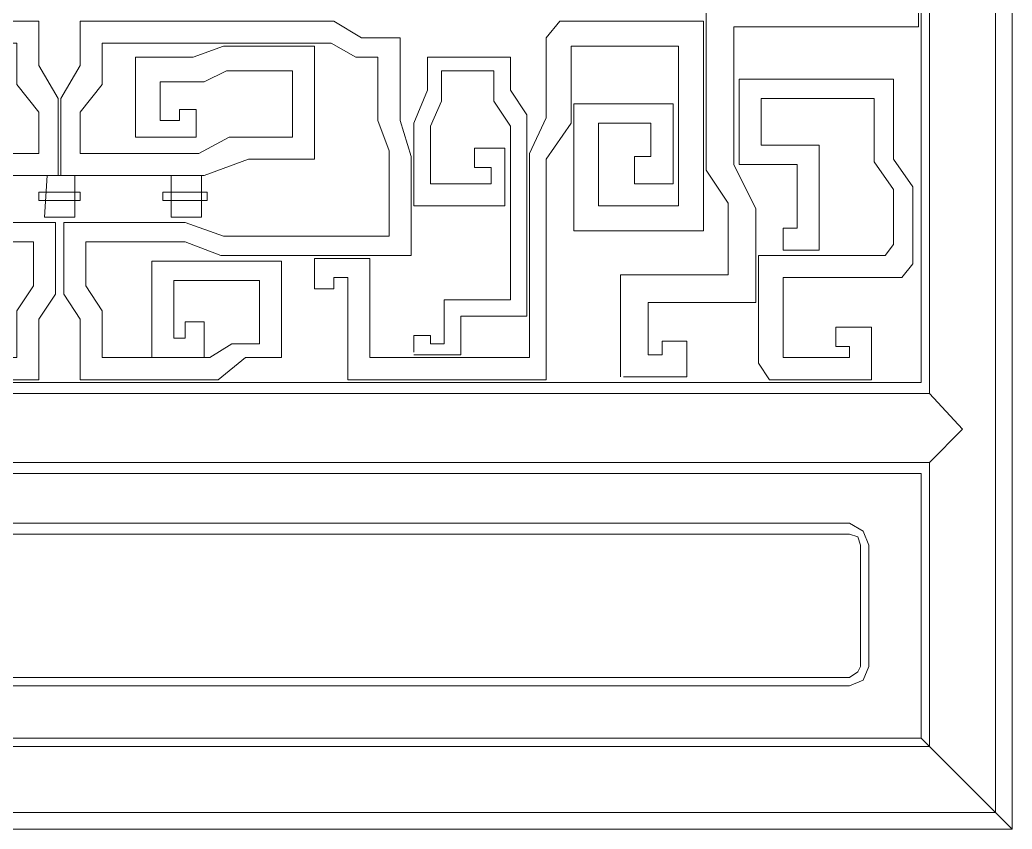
# Model space of a CAD drawing. Header units: centimetres. Extents: x -8.4 to 6.8, y -15.8 to 12.8.
# Drawn here: x -1.11 to 6.81, y -15.84 to -9.38 of the extents above; entities that cross this region are included whole.
import ezdxf

# ---------------------------------------------------------------- set-up
doc = ezdxf.new("R2010")
doc.units = ezdxf.units.CM
doc.header["$MEASUREMENT"] = 0
doc.layers.add('layer 1', color=7, linetype='Continuous')

msp = doc.modelspace()

# ---------------------------------------------------------------- linework, layer by layer
at = {"layer": 'layer 1', "color": 250, "lineweight": 0}
for points in [[(6.80927, -15.83616), (6.80927, -15.83616), (6.80927, 12.7765), (6.80927, 12.7765)], [(6.67729, -15.70418), (6.67729, -15.70418), (6.67729, 12.66656), (6.67729, 12.66656)], [(6.14936, -12.36111), (6.14936, -12.36111), (6.14936, 9.30173), (6.14936, 9.30173)], [(6.08351, -12.27321), (6.08351, -12.27321), (6.08351, 9.2356), (6.08351, 9.2356)], [(-0.88835, -10.62386), (-0.88835, -10.62386), (-0.9104, -10.95368), (-0.9104, -10.95368)], [(-0.66848, -10.62386), (-0.66848, -10.62386), (-0.88835, -10.62386), (-0.88835, -10.62386)], [(-0.66848, -10.95368), (-0.66848, -10.95368), (-0.66848, -10.62386), (-0.66848, -10.62386)], [(0.10137, -10.62386), (0.10137, -10.62386), (0.10137, -10.95368), (0.10137, -10.95368)], [(0.34329, -10.62386), (0.34329, -10.62386), (0.10137, -10.62386), (0.10137, -10.62386)], [(0.34329, -10.95368), (0.34329, -10.95368), (0.34329, -10.62386), (0.34329, -10.62386)], [(-0.9104, -10.95368), (-0.9104, -10.95368), (-0.66848, -10.95368), (-0.66848, -10.95368)], [(0.10137, -10.95368), (0.10137, -10.95368), (0.34329, -10.95368), (0.34329, -10.95368)], [(-7.6621, -12.27321), (-7.6621, -12.27321), (6.08351, -12.27321), (6.08351, -12.27321)], [(-7.72795, -12.36111), (-7.72795, -12.36111), (6.14936, -12.36111), (6.14936, -12.36111)], [(-7.72795, -12.91108), (-7.72795, -12.91108), (6.14936, -12.91108), (6.14936, -12.91108)], [(6.14936, -15.17625), (6.14936, -15.17625), (6.14936, -12.91108), (6.14936, -12.91108)], [(-7.6621, -12.99897), (-7.6621, -12.99897), (6.08351, -12.99897), (6.08351, -12.99897)], [(6.08351, -15.1104), (6.08351, -15.1104), (6.08351, -12.99897), (6.08351, -12.99897)], [(-7.09037, -13.39492), (-7.09037, -13.39492), (5.5115, -13.39492), (5.5115, -13.39492)], [(-7.09037, -13.48281), (-7.09037, -13.48281), (5.5115, -13.48281), (5.5115, -13.48281)], [(5.59967, -13.5707), (5.59967, -13.5707), (5.59967, -14.53838), (5.59967, -14.53838)], [(5.66552, -13.5707), (5.66552, -13.5707), (5.66552, -14.53838), (5.66552, -14.53838)], [(5.5115, -14.62656), (5.5115, -14.62656), (-7.09037, -14.62656), (-7.09037, -14.62656)], [(5.5115, -14.69241), (5.5115, -14.69241), (-7.09037, -14.69241), (-7.09037, -14.69241)], [(-7.6621, -15.1104), (-7.6621, -15.1104), (6.08351, -15.1104), (6.08351, -15.1104)], [(6.08351, -15.1104), (6.08351, -15.1104), (6.80927, -15.83616), (6.80927, -15.83616)], [(-7.72795, -15.17625), (-7.72795, -15.17625), (6.14936, -15.17625), (6.14936, -15.17625)], [(-8.25588, -15.70418), (-8.25588, -15.70418), (6.67729, -15.70418), (6.67729, -15.70418)], [(-8.38786, -15.83616), (-8.38786, -15.83616), (6.80927, -15.83616), (6.80927, -15.83616)]]:
    msp.add_open_spline(points, degree=3, dxfattribs=at)
for points, knots in [([(3.68608, -12.22941), (3.68608, -12.22941), (3.68608, -11.41547), (3.68608, -11.41547), (3.68608, -11.41547), (3.68608, -11.41547), (4.54382, -11.41547), (4.54382, -11.41547), (4.54382, -11.41547), (4.54382, -11.41547), (4.54382, -10.84374), (4.54382, -10.84374), (4.54382, -10.84374), (4.54382, -10.84374), (4.36803, -10.57977), (4.36803, -10.57977), (4.36803, -10.57977), (4.36803, -10.57977), (4.36803, -9.21615), (4.36803, -9.21615), (4.36803, -9.21615), (4.36803, -9.21615), (5.86364, -9.21615), (5.86364, -9.21615), (5.86364, -9.21615), (5.86364, -9.21615), (5.86364, -8.95247), (5.86364, -8.95247), (5.86364, -8.95247), (5.86364, -8.95247), (5.73165, -8.73231), (5.73165, -8.73231), (5.73165, -8.73231), (5.73165, -8.73231), (5.73165, -8.35841), (5.73165, -8.35841), (5.73165, -8.35841), (5.73165, -8.35841), (5.59967, -8.35841), (5.59967, -8.35841), (5.59967, -8.35841), (5.59967, -8.35841), (5.59967, -8.57857), (5.59967, -8.57857), (5.59967, -8.57857), (5.59967, -8.57857), (5.3798, -8.57857), (5.3798, -8.57857), (5.3798, -8.57857), (5.3798, -8.57857), (5.3798, -8.11649), (5.3798, -8.11649), (5.3798, -8.11649), (5.3798, -8.11649), (5.92949, -8.11649), (5.92949, -8.11649), (5.92949, -8.11649), (5.92949, -8.11649), (5.92949, -8.64442), (5.92949, -8.64442), (5.92949, -8.64442), (5.92949, -8.64442), (6.06147, -8.95247), (6.06147, -8.95247), (6.06147, -8.95247), (6.06147, -8.95247), (6.06147, -9.43631), (6.06147, -9.43631), (6.06147, -9.43631), (6.06147, -9.43631), (4.58791, -9.43631), (4.58791, -9.43631), (4.58791, -9.43631), (4.58791, -9.43631), (4.58791, -10.53569), (4.58791, -10.53569), (4.58791, -10.53569), (4.58791, -10.53569), (4.76398, -10.88783), (4.76398, -10.88783), (4.76398, -10.88783), (4.76398, -10.88783), (4.76398, -11.63535), (4.76398, -11.63535), (4.76398, -11.63535), (4.76398, -11.63535), (3.90624, -11.63535), (3.90624, -11.63535), (3.90624, -11.63535), (3.90624, -11.63535), (3.90624, -12.05334), (3.90624, -12.05334), (3.90624, -12.05334), (3.90624, -12.05334), (4.01617, -12.05334), (4.01617, -12.05334), (4.01617, -12.05334), (4.01617, -12.05334), (4.01617, -11.9434), (4.01617, -11.9434), (4.01617, -11.9434), (4.01617, -11.9434), (4.214, -11.9434), (4.214, -11.9434), (4.214, -11.9434), (4.214, -11.9434), (4.214, -12.22941), (4.214, -12.22941), (4.214, -12.22941), (4.214, -12.22941), (3.70812, -12.22941), (3.70812, -12.22941)], [0, 0, 0, 0, 0.0357143, 0.0357143, 0.0357143, 0.0357143, 0.0714286, 0.0714286, 0.0714286, 0.0714286, 0.1071429, 0.1071429, 0.1071429, 0.1071429, 0.1428571, 0.1428571, 0.1428571, 0.1428571, 0.1785714, 0.1785714, 0.1785714, 0.1785714, 0.2142857, 0.2142857, 0.2142857, 0.2142857, 0.25, 0.25, 0.25, 0.25, 0.2857143, 0.2857143, 0.2857143, 0.2857143, 0.3214286, 0.3214286, 0.3214286, 0.3214286, 0.3571429, 0.3571429, 0.3571429, 0.3571429, 0.3928571, 0.3928571, 0.3928571, 0.3928571, 0.4285714, 0.4285714, 0.4285714, 0.4285714, 0.4642857, 0.4642857, 0.4642857, 0.4642857, 0.5, 0.5, 0.5, 0.5, 0.5357143, 0.5357143, 0.5357143, 0.5357143, 0.5714286, 0.5714286, 0.5714286, 0.5714286, 0.6071429, 0.6071429, 0.6071429, 0.6071429, 0.6428571, 0.6428571, 0.6428571, 0.6428571, 0.6785714, 0.6785714, 0.6785714, 0.6785714, 0.7142857, 0.7142857, 0.7142857, 0.7142857, 0.75, 0.75, 0.75, 0.75, 0.7857143, 0.7857143, 0.7857143, 0.7857143, 0.8214286, 0.8214286, 0.8214286, 0.8214286, 0.8571429, 0.8571429, 0.8571429, 0.8571429, 0.8928571, 0.8928571, 0.8928571, 0.8928571, 0.9285714, 0.9285714, 0.9285714, 0.9285714, 0.9642857, 0.9642857, 0.9642857, 0.9642857, 1, 1, 1, 1]), ([(-1.89984, -10.44779), (-1.89984, -10.44779), (-2.14176, -10.31581), (-2.14176, -10.31581), (-2.14176, -10.31581), (-2.14176, -10.31581), (-2.64764, -10.31581), (-2.64764, -10.31581), (-2.64764, -10.31581), (-2.64764, -10.31581), (-2.64764, -9.78817), (-2.64764, -9.78817), (-2.64764, -9.78817), (-2.64764, -9.78817), (-2.12, -9.78817), (-2.12, -9.78817), (-2.12, -9.78817), (-2.12, -9.78817), (-1.94393, -9.87606), (-1.94393, -9.87606), (-1.94393, -9.87606), (-1.94393, -9.87606), (-1.59207, -9.87606), (-1.59207, -9.87606), (-1.59207, -9.87606), (-1.59207, -9.87606), (-1.59207, -10.18383), (-1.59207, -10.18383), (-1.59207, -10.18383), (-1.59207, -10.18383), (-1.74609, -10.18383), (-1.74609, -10.18383), (-1.74609, -10.18383), (-1.74609, -10.18383), (-1.74609, -10.09593), (-1.74609, -10.09593), (-1.74609, -10.09593), (-1.74609, -10.09593), (-1.87808, -10.09593), (-1.87808, -10.09593), (-1.87808, -10.09593), (-1.87808, -10.09593), (-1.87808, -10.31581), (-1.87808, -10.31581), (-1.87808, -10.31581), (-1.87808, -10.31581), (-1.39424, -10.31581), (-1.39424, -10.31581), (-1.39424, -10.31581), (-1.39424, -10.31581), (-1.39424, -9.67823), (-1.39424, -9.67823), (-1.39424, -9.67823), (-1.39424, -9.67823), (-1.85603, -9.67823), (-1.85603, -9.67823), (-1.85603, -9.67823), (-1.85603, -9.67823), (-2.09795, -9.59005), (-2.09795, -9.59005), (-2.09795, -9.59005), (-2.09795, -9.59005), (-2.82371, -9.59005), (-2.82371, -9.59005), (-2.82371, -9.59005), (-2.82371, -9.59005), (-2.82371, -10.49188), (-2.82371, -10.49188), (-2.82371, -10.49188), (-2.82371, -10.49188), (-2.29578, -10.49188), (-2.29578, -10.49188), (-2.29578, -10.49188), (-2.29578, -10.49188), (-1.94393, -10.62386), (-1.94393, -10.62386), (-1.94393, -10.62386), (-1.94393, -10.62386), (-0.80046, -10.62386), (-0.80046, -10.62386), (-0.80046, -10.62386), (-0.80046, -10.62386), (-0.80046, -10.00804), (-0.80046, -10.00804), (-0.80046, -10.00804), (-0.80046, -10.00804), (-0.9542, -9.74408), (-0.9542, -9.74408), (-0.9542, -9.74408), (-0.9542, -9.74408), (-0.9542, -9.39222), (-0.9542, -9.39222), (-0.9542, -9.39222), (-0.9542, -9.39222), (-2.97774, -9.39222), (-2.97774, -9.39222), (-2.97774, -9.39222), (-2.97774, -9.39222), (-3.19761, -9.5242), (-3.19761, -9.5242), (-3.19761, -9.5242), (-3.19761, -9.5242), (-3.50538, -9.5242), (-3.50538, -9.5242), (-3.50538, -9.5242), (-3.50538, -9.5242), (-3.50538, -10.18383), (-3.50538, -10.18383), (-3.50538, -10.18383), (-3.50538, -10.18383), (-3.59327, -10.46984), (-3.59327, -10.46984), (-3.59327, -10.46984), (-3.59327, -10.46984), (-3.59327, -11.26145), (-3.59327, -11.26145), (-3.59327, -11.26145), (-3.59327, -11.26145), (-2.07591, -11.26145), (-2.07591, -11.26145), (-2.07591, -11.26145), (-2.07591, -11.26145), (-1.76814, -11.15151), (-1.76814, -11.15151), (-1.76814, -11.15151), (-1.76814, -11.15151), (-0.99829, -11.15151), (-0.99829, -11.15151), (-0.99829, -11.15151), (-0.99829, -11.15151), (-0.99829, -11.50336), (-0.99829, -11.50336), (-0.99829, -11.50336), (-0.99829, -11.50336), (-1.13027, -11.70148), (-1.13027, -11.70148), (-1.13027, -11.70148), (-1.13027, -11.70148), (-1.13027, -12.07538), (-1.13027, -12.07538), (-1.13027, -12.07538), (-1.13027, -12.07538), (-1.98801, -12.07538), (-1.98801, -12.07538), (-1.98801, -12.07538), (-1.98801, -12.07538), (-2.1638, -11.96544), (-2.1638, -11.96544), (-2.1638, -11.96544), (-2.1638, -11.96544), (-2.38368, -11.96544), (-2.38368, -11.96544), (-2.38368, -11.96544), (-2.38368, -11.96544), (-2.38368, -11.45956), (-2.38368, -11.45956), (-2.38368, -11.45956), (-2.38368, -11.45956), (-1.70201, -11.45956), (-1.70201, -11.45956), (-1.70201, -11.45956), (-1.70201, -11.45956), (-1.70201, -11.92135), (-1.70201, -11.92135), (-1.70201, -11.92135), (-1.70201, -11.92135), (-1.7899, -11.92135), (-1.7899, -11.92135), (-1.7899, -11.92135), (-1.7899, -11.92135), (-1.7899, -11.78937), (-1.7899, -11.78937), (-1.7899, -11.78937), (-1.7899, -11.78937), (-1.94393, -11.78937), (-1.94393, -11.78937), (-1.94393, -11.78937), (-1.94393, -11.78937), (-1.94393, -12.07538), (-1.94393, -12.07538), (-1.94393, -12.07538), (-1.94393, -12.07538), (-1.52622, -12.07538), (-1.52622, -12.07538), (-1.52622, -12.07538), (-1.52622, -12.07538), (-1.52622, -11.30553), (-1.52622, -11.30553), (-1.52622, -11.30553), (-1.52622, -11.30553), (-2.55975, -11.30553), (-2.55975, -11.30553), (-2.55975, -11.30553), (-2.55975, -11.30553), (-2.55975, -12.07538), (-2.55975, -12.07538), (-2.55975, -12.07538), (-2.55975, -12.07538), (-2.27374, -12.07538), (-2.27374, -12.07538), (-2.27374, -12.07538), (-2.27374, -12.07538), (-2.05386, -12.25117), (-2.05386, -12.25117), (-2.05386, -12.25117), (-2.05386, -12.25117), (-0.9542, -12.25117), (-0.9542, -12.25117), (-0.9542, -12.25117), (-0.9542, -12.25117), (-0.9542, -11.76733), (-0.9542, -11.76733), (-0.9542, -11.76733), (-0.9542, -11.76733), (-0.82222, -11.5695), (-0.82222, -11.5695), (-0.82222, -11.5695), (-0.82222, -11.5695), (-0.82222, -10.99776), (-0.82222, -10.99776), (-0.82222, -10.99776), (-0.82222, -10.99776), (-1.7899, -10.99776), (-1.7899, -10.99776), (-1.7899, -10.99776), (-1.7899, -10.99776), (-2.09795, -11.1077), (-2.09795, -11.1077), (-2.09795, -11.1077), (-2.09795, -11.1077), (-3.41749, -11.1077), (-3.41749, -11.1077), (-3.41749, -11.1077), (-3.41749, -11.1077), (-3.41749, -10.42575), (-3.41749, -10.42575), (-3.41749, -10.42575), (-3.41749, -10.42575), (-3.32959, -10.18383), (-3.32959, -10.18383), (-3.32959, -10.18383), (-3.32959, -10.18383), (-3.32959, -9.67823), (-3.32959, -9.67823), (-3.32959, -9.67823), (-3.32959, -9.67823), (-3.13148, -9.67823), (-3.13148, -9.67823), (-3.13148, -9.67823), (-3.13148, -9.67823), (-2.95569, -9.56801), (-2.95569, -9.56801), (-2.95569, -9.56801), (-2.95569, -9.56801), (-1.13027, -9.56801), (-1.13027, -9.56801), (-1.13027, -9.56801), (-1.13027, -9.56801), (-1.13027, -9.8981), (-1.13027, -9.8981), (-1.13027, -9.8981), (-1.13027, -9.8981), (-0.9542, -10.11798), (-0.9542, -10.11798), (-0.9542, -10.11798), (-0.9542, -10.11798), (-0.9542, -10.44779), (-0.9542, -10.44779), (-0.9542, -10.44779), (-0.9542, -10.44779), (-1.89984, -10.44779), (-1.89984, -10.44779)], [0, 0, 0, 0, 0.0147059, 0.0147059, 0.0147059, 0.0147059, 0.0294118, 0.0294118, 0.0294118, 0.0294118, 0.0441176, 0.0441176, 0.0441176, 0.0441176, 0.0588235, 0.0588235, 0.0588235, 0.0588235, 0.0735294, 0.0735294, 0.0735294, 0.0735294, 0.0882353, 0.0882353, 0.0882353, 0.0882353, 0.1029412, 0.1029412, 0.1029412, 0.1029412, 0.1176471, 0.1176471, 0.1176471, 0.1176471, 0.1323529, 0.1323529, 0.1323529, 0.1323529, 0.1470588, 0.1470588, 0.1470588, 0.1470588, 0.1617647, 0.1617647, 0.1617647, 0.1617647, 0.1764706, 0.1764706, 0.1764706, 0.1764706, 0.1911765, 0.1911765, 0.1911765, 0.1911765, 0.2058824, 0.2058824, 0.2058824, 0.2058824, 0.2205882, 0.2205882, 0.2205882, 0.2205882, 0.2352941, 0.2352941, 0.2352941, 0.2352941, 0.25, 0.25, 0.25, 0.25, 0.2647059, 0.2647059, 0.2647059, 0.2647059, 0.2794118, 0.2794118, 0.2794118, 0.2794118, 0.2941176, 0.2941176, 0.2941176, 0.2941176, 0.3088235, 0.3088235, 0.3088235, 0.3088235, 0.3235294, 0.3235294, 0.3235294, 0.3235294, 0.3382353, 0.3382353, 0.3382353, 0.3382353, 0.3529412, 0.3529412, 0.3529412, 0.3529412, 0.3676471, 0.3676471, 0.3676471, 0.3676471, 0.3823529, 0.3823529, 0.3823529, 0.3823529, 0.3970588, 0.3970588, 0.3970588, 0.3970588, 0.4117647, 0.4117647, 0.4117647, 0.4117647, 0.4264706, 0.4264706, 0.4264706, 0.4264706, 0.4411765, 0.4411765, 0.4411765, 0.4411765, 0.4558824, 0.4558824, 0.4558824, 0.4558824, 0.4705882, 0.4705882, 0.4705882, 0.4705882, 0.4852941, 0.4852941, 0.4852941, 0.4852941, 0.5, 0.5, 0.5, 0.5, 0.5147059, 0.5147059, 0.5147059, 0.5147059, 0.5294118, 0.5294118, 0.5294118, 0.5294118, 0.5441176, 0.5441176, 0.5441176, 0.5441176, 0.5588235, 0.5588235, 0.5588235, 0.5588235, 0.5735294, 0.5735294, 0.5735294, 0.5735294, 0.5882353, 0.5882353, 0.5882353, 0.5882353, 0.6029412, 0.6029412, 0.6029412, 0.6029412, 0.6176471, 0.6176471, 0.6176471, 0.6176471, 0.6323529, 0.6323529, 0.6323529, 0.6323529, 0.6470588, 0.6470588, 0.6470588, 0.6470588, 0.6617647, 0.6617647, 0.6617647, 0.6617647, 0.6764706, 0.6764706, 0.6764706, 0.6764706, 0.6911765, 0.6911765, 0.6911765, 0.6911765, 0.7058824, 0.7058824, 0.7058824, 0.7058824, 0.7205882, 0.7205882, 0.7205882, 0.7205882, 0.7352941, 0.7352941, 0.7352941, 0.7352941, 0.75, 0.75, 0.75, 0.75, 0.7647059, 0.7647059, 0.7647059, 0.7647059, 0.7794118, 0.7794118, 0.7794118, 0.7794118, 0.7941176, 0.7941176, 0.7941176, 0.7941176, 0.8088235, 0.8088235, 0.8088235, 0.8088235, 0.8235294, 0.8235294, 0.8235294, 0.8235294, 0.8382353, 0.8382353, 0.8382353, 0.8382353, 0.8529412, 0.8529412, 0.8529412, 0.8529412, 0.8676471, 0.8676471, 0.8676471, 0.8676471, 0.8823529, 0.8823529, 0.8823529, 0.8823529, 0.8970588, 0.8970588, 0.8970588, 0.8970588, 0.9117647, 0.9117647, 0.9117647, 0.9117647, 0.9264706, 0.9264706, 0.9264706, 0.9264706, 0.9411765, 0.9411765, 0.9411765, 0.9411765, 0.9558824, 0.9558824, 0.9558824, 0.9558824, 0.9705882, 0.9705882, 0.9705882, 0.9705882, 0.9852941, 0.9852941, 0.9852941, 0.9852941, 1, 1, 1, 1]), ([(0.32125, -10.44779), (0.32125, -10.44779), (0.56317, -10.31581), (0.56317, -10.31581), (0.56317, -10.31581), (0.56317, -10.31581), (1.06905, -10.31581), (1.06905, -10.31581), (1.06905, -10.31581), (1.06905, -10.31581), (1.06905, -9.78817), (1.06905, -9.78817), (1.06905, -9.78817), (1.06905, -9.78817), (0.54112, -9.78817), (0.54112, -9.78817), (0.54112, -9.78817), (0.54112, -9.78817), (0.36533, -9.87606), (0.36533, -9.87606), (0.36533, -9.87606), (0.36533, -9.87606), (0.01348, -9.87606), (0.01348, -9.87606), (0.01348, -9.87606), (0.01348, -9.87606), (0.01348, -10.18383), (0.01348, -10.18383), (0.01348, -10.18383), (0.01348, -10.18383), (0.1675, -10.18383), (0.1675, -10.18383), (0.1675, -10.18383), (0.1675, -10.18383), (0.1675, -10.09593), (0.1675, -10.09593), (0.1675, -10.09593), (0.1675, -10.09593), (0.2992, -10.09593), (0.2992, -10.09593), (0.2992, -10.09593), (0.2992, -10.09593), (0.2992, -10.31581), (0.2992, -10.31581), (0.2992, -10.31581), (0.2992, -10.31581), (-0.18464, -10.31581), (-0.18464, -10.31581), (-0.18464, -10.31581), (-0.18464, -10.31581), (-0.18464, -9.67823), (-0.18464, -9.67823), (-0.18464, -9.67823), (-0.18464, -9.67823), (0.27744, -9.67823), (0.27744, -9.67823), (0.27744, -9.67823), (0.27744, -9.67823), (0.51936, -9.59005), (0.51936, -9.59005), (0.51936, -9.59005), (0.51936, -9.59005), (1.24512, -9.59005), (1.24512, -9.59005), (1.24512, -9.59005), (1.24512, -9.59005), (1.24512, -10.49188), (1.24512, -10.49188), (1.24512, -10.49188), (1.24512, -10.49188), (0.71719, -10.49188), (0.71719, -10.49188), (0.71719, -10.49188), (0.71719, -10.49188), (0.36533, -10.62386), (0.36533, -10.62386), (0.36533, -10.62386), (0.36533, -10.62386), (-0.77842, -10.62386), (-0.77842, -10.62386), (-0.77842, -10.62386), (-0.77842, -10.62386), (-0.77842, -10.00804), (-0.77842, -10.00804), (-0.77842, -10.00804), (-0.77842, -10.00804), (-0.62439, -9.74408), (-0.62439, -9.74408), (-0.62439, -9.74408), (-0.62439, -9.74408), (-0.62439, -9.39222), (-0.62439, -9.39222), (-0.62439, -9.39222), (-0.62439, -9.39222), (1.39886, -9.39222), (1.39886, -9.39222), (1.39886, -9.39222), (1.39886, -9.39222), (1.61902, -9.5242), (1.61902, -9.5242), (1.61902, -9.5242), (1.61902, -9.5242), (1.92679, -9.5242), (1.92679, -9.5242), (1.92679, -9.5242), (1.92679, -9.5242), (1.92679, -10.18383), (1.92679, -10.18383), (1.92679, -10.18383), (1.92679, -10.18383), (2.01468, -10.46984), (2.01468, -10.46984), (2.01468, -10.46984), (2.01468, -10.46984), (2.01468, -11.26145), (2.01468, -11.26145), (2.01468, -11.26145), (2.01468, -11.26145), (0.49732, -11.26145), (0.49732, -11.26145), (0.49732, -11.26145), (0.49732, -11.26145), (0.21131, -11.15151), (0.21131, -11.15151), (0.21131, -11.15151), (0.21131, -11.15151), (-0.5803, -11.15151), (-0.5803, -11.15151), (-0.5803, -11.15151), (-0.5803, -11.15151), (-0.5803, -11.50336), (-0.5803, -11.50336), (-0.5803, -11.50336), (-0.5803, -11.50336), (-0.44832, -11.70148), (-0.44832, -11.70148), (-0.44832, -11.70148), (-0.44832, -11.70148), (-0.44832, -12.07538), (-0.44832, -12.07538), (-0.44832, -12.07538), (-0.44832, -12.07538), (0.40942, -12.07538), (0.40942, -12.07538), (0.40942, -12.07538), (0.40942, -12.07538), (0.58521, -11.96544), (0.58521, -11.96544), (0.58521, -11.96544), (0.58521, -11.96544), (0.80508, -11.96544), (0.80508, -11.96544), (0.80508, -11.96544), (0.80508, -11.96544), (0.80508, -11.45956), (0.80508, -11.45956), (0.80508, -11.45956), (0.80508, -11.45956), (0.12341, -11.45956), (0.12341, -11.45956), (0.12341, -11.45956), (0.12341, -11.45956), (0.12341, -11.92135), (0.12341, -11.92135), (0.12341, -11.92135), (0.12341, -11.92135), (0.21131, -11.92135), (0.21131, -11.92135), (0.21131, -11.92135), (0.21131, -11.92135), (0.21131, -11.78937), (0.21131, -11.78937), (0.21131, -11.78937), (0.21131, -11.78937), (0.36533, -11.78937), (0.36533, -11.78937), (0.36533, -11.78937), (0.36533, -11.78937), (0.36533, -12.07538), (0.36533, -12.07538), (0.36533, -12.07538), (0.36533, -12.07538), (-0.05266, -12.07538), (-0.05266, -12.07538), (-0.05266, -12.07538), (-0.05266, -12.07538), (-0.05266, -11.30553), (-0.05266, -11.30553), (-0.05266, -11.30553), (-0.05266, -11.30553), (0.98115, -11.30553), (0.98115, -11.30553), (0.98115, -11.30553), (0.98115, -11.30553), (0.98115, -12.07538), (0.98115, -12.07538), (0.98115, -12.07538), (0.98115, -12.07538), (0.69515, -12.07538), (0.69515, -12.07538), (0.69515, -12.07538), (0.69515, -12.07538), (0.47527, -12.25117), (0.47527, -12.25117), (0.47527, -12.25117), (0.47527, -12.25117), (-0.62439, -12.25117), (-0.62439, -12.25117), (-0.62439, -12.25117), (-0.62439, -12.25117), (-0.62439, -11.76733), (-0.62439, -11.76733), (-0.62439, -11.76733), (-0.62439, -11.76733), (-0.75637, -11.5695), (-0.75637, -11.5695), (-0.75637, -11.5695), (-0.75637, -11.5695), (-0.75637, -10.99776), (-0.75637, -10.99776), (-0.75637, -10.99776), (-0.75637, -10.99776), (0.21131, -10.99776), (0.21131, -10.99776), (0.21131, -10.99776), (0.21131, -10.99776), (0.51936, -11.1077), (0.51936, -11.1077), (0.51936, -11.1077), (0.51936, -11.1077), (1.8389, -11.1077), (1.8389, -11.1077), (1.8389, -11.1077), (1.8389, -11.1077), (1.8389, -10.42575), (1.8389, -10.42575), (1.8389, -10.42575), (1.8389, -10.42575), (1.75072, -10.18383), (1.75072, -10.18383), (1.75072, -10.18383), (1.75072, -10.18383), (1.75072, -9.67823), (1.75072, -9.67823), (1.75072, -9.67823), (1.75072, -9.67823), (1.57493, -9.67823), (1.57493, -9.67823), (1.57493, -9.67823), (1.57493, -9.67823), (1.3771, -9.56801), (1.3771, -9.56801), (1.3771, -9.56801), (1.3771, -9.56801), (-0.44832, -9.56801), (-0.44832, -9.56801), (-0.44832, -9.56801), (-0.44832, -9.56801), (-0.44832, -9.8981), (-0.44832, -9.8981), (-0.44832, -9.8981), (-0.44832, -9.8981), (-0.62439, -10.11798), (-0.62439, -10.11798), (-0.62439, -10.11798), (-0.62439, -10.11798), (-0.62439, -10.44779), (-0.62439, -10.44779), (-0.62439, -10.44779), (-0.62439, -10.44779), (0.32125, -10.44779), (0.32125, -10.44779)], [0, 0, 0, 0, 0.0147059, 0.0147059, 0.0147059, 0.0147059, 0.0294118, 0.0294118, 0.0294118, 0.0294118, 0.0441176, 0.0441176, 0.0441176, 0.0441176, 0.0588235, 0.0588235, 0.0588235, 0.0588235, 0.0735294, 0.0735294, 0.0735294, 0.0735294, 0.0882353, 0.0882353, 0.0882353, 0.0882353, 0.1029412, 0.1029412, 0.1029412, 0.1029412, 0.1176471, 0.1176471, 0.1176471, 0.1176471, 0.1323529, 0.1323529, 0.1323529, 0.1323529, 0.1470588, 0.1470588, 0.1470588, 0.1470588, 0.1617647, 0.1617647, 0.1617647, 0.1617647, 0.1764706, 0.1764706, 0.1764706, 0.1764706, 0.1911765, 0.1911765, 0.1911765, 0.1911765, 0.2058824, 0.2058824, 0.2058824, 0.2058824, 0.2205882, 0.2205882, 0.2205882, 0.2205882, 0.2352941, 0.2352941, 0.2352941, 0.2352941, 0.25, 0.25, 0.25, 0.25, 0.2647059, 0.2647059, 0.2647059, 0.2647059, 0.2794118, 0.2794118, 0.2794118, 0.2794118, 0.2941176, 0.2941176, 0.2941176, 0.2941176, 0.3088235, 0.3088235, 0.3088235, 0.3088235, 0.3235294, 0.3235294, 0.3235294, 0.3235294, 0.3382353, 0.3382353, 0.3382353, 0.3382353, 0.3529412, 0.3529412, 0.3529412, 0.3529412, 0.3676471, 0.3676471, 0.3676471, 0.3676471, 0.3823529, 0.3823529, 0.3823529, 0.3823529, 0.3970588, 0.3970588, 0.3970588, 0.3970588, 0.4117647, 0.4117647, 0.4117647, 0.4117647, 0.4264706, 0.4264706, 0.4264706, 0.4264706, 0.4411765, 0.4411765, 0.4411765, 0.4411765, 0.4558824, 0.4558824, 0.4558824, 0.4558824, 0.4705882, 0.4705882, 0.4705882, 0.4705882, 0.4852941, 0.4852941, 0.4852941, 0.4852941, 0.5, 0.5, 0.5, 0.5, 0.5147059, 0.5147059, 0.5147059, 0.5147059, 0.5294118, 0.5294118, 0.5294118, 0.5294118, 0.5441176, 0.5441176, 0.5441176, 0.5441176, 0.5588235, 0.5588235, 0.5588235, 0.5588235, 0.5735294, 0.5735294, 0.5735294, 0.5735294, 0.5882353, 0.5882353, 0.5882353, 0.5882353, 0.6029412, 0.6029412, 0.6029412, 0.6029412, 0.6176471, 0.6176471, 0.6176471, 0.6176471, 0.6323529, 0.6323529, 0.6323529, 0.6323529, 0.6470588, 0.6470588, 0.6470588, 0.6470588, 0.6617647, 0.6617647, 0.6617647, 0.6617647, 0.6764706, 0.6764706, 0.6764706, 0.6764706, 0.6911765, 0.6911765, 0.6911765, 0.6911765, 0.7058824, 0.7058824, 0.7058824, 0.7058824, 0.7205882, 0.7205882, 0.7205882, 0.7205882, 0.7352941, 0.7352941, 0.7352941, 0.7352941, 0.75, 0.75, 0.75, 0.75, 0.7647059, 0.7647059, 0.7647059, 0.7647059, 0.7794118, 0.7794118, 0.7794118, 0.7794118, 0.7941176, 0.7941176, 0.7941176, 0.7941176, 0.8088235, 0.8088235, 0.8088235, 0.8088235, 0.8235294, 0.8235294, 0.8235294, 0.8235294, 0.8382353, 0.8382353, 0.8382353, 0.8382353, 0.8529412, 0.8529412, 0.8529412, 0.8529412, 0.8676471, 0.8676471, 0.8676471, 0.8676471, 0.8823529, 0.8823529, 0.8823529, 0.8823529, 0.8970588, 0.8970588, 0.8970588, 0.8970588, 0.9117647, 0.9117647, 0.9117647, 0.9117647, 0.9264706, 0.9264706, 0.9264706, 0.9264706, 0.9411765, 0.9411765, 0.9411765, 0.9411765, 0.9558824, 0.9558824, 0.9558824, 0.9558824, 0.9705882, 0.9705882, 0.9705882, 0.9705882, 0.9852941, 0.9852941, 0.9852941, 0.9852941, 1, 1, 1, 1]), ([(1.24512, -11.52541), (1.24512, -11.52541), (1.24512, -11.28349), (1.24512, -11.28349), (1.24512, -11.28349), (1.24512, -11.28349), (1.68487, -11.28349), (1.68487, -11.28349), (1.68487, -11.28349), (1.68487, -11.28349), (1.68487, -12.07538), (1.68487, -12.07538), (1.68487, -12.07538), (1.68487, -12.07538), (2.96032, -12.07538), (2.96032, -12.07538), (2.96032, -12.07538), (2.96032, -12.07538), (2.96032, -10.44779), (2.96032, -10.44779), (2.96032, -10.44779), (2.96032, -10.44779), (3.0923, -10.16207), (3.0923, -10.16207), (3.0923, -10.16207), (3.0923, -10.16207), (3.0923, -9.5242), (3.0923, -9.5242), (3.0923, -9.5242), (3.0923, -9.5242), (3.20224, -9.39222), (3.20224, -9.39222), (3.20224, -9.39222), (3.20224, -9.39222), (4.34599, -9.39222), (4.34599, -9.39222), (4.34599, -9.39222), (4.34599, -9.39222), (4.34599, -11.06361), (4.34599, -11.06361), (4.34599, -11.06361), (4.34599, -11.06361), (3.31246, -11.06361), (3.31246, -11.06361), (3.31246, -11.06361), (3.31246, -11.06361), (3.31246, -10.05185), (3.31246, -10.05185), (3.31246, -10.05185), (3.31246, -10.05185), (4.10407, -10.05185), (4.10407, -10.05185), (4.10407, -10.05185), (4.10407, -10.05185), (4.10407, -10.68971), (4.10407, -10.68971), (4.10407, -10.68971), (4.10407, -10.68971), (3.7963, -10.68971), (3.7963, -10.68971), (3.7963, -10.68971), (3.7963, -10.68971), (3.7963, -10.46984), (3.7963, -10.46984), (3.7963, -10.46984), (3.7963, -10.46984), (3.928, -10.46984), (3.928, -10.46984), (3.928, -10.46984), (3.928, -10.46984), (3.928, -10.20587), (3.928, -10.20587), (3.928, -10.20587), (3.928, -10.20587), (3.51029, -10.20587), (3.51029, -10.20587), (3.51029, -10.20587), (3.51029, -10.20587), (3.51029, -10.86578), (3.51029, -10.86578), (3.51029, -10.86578), (3.51029, -10.86578), (4.14815, -10.86578), (4.14815, -10.86578), (4.14815, -10.86578), (4.14815, -10.86578), (4.14815, -9.59005), (4.14815, -9.59005), (4.14815, -9.59005), (4.14815, -9.59005), (3.29041, -9.59005), (3.29041, -9.59005), (3.29041, -9.59005), (3.29041, -9.59005), (3.29041, -10.20587), (3.29041, -10.20587), (3.29041, -10.20587), (3.29041, -10.20587), (3.0923, -10.49188), (3.0923, -10.49188), (3.0923, -10.49188), (3.0923, -10.49188), (3.0923, -12.25117), (3.0923, -12.25117), (3.0923, -12.25117), (3.0923, -12.25117), (1.5088, -12.25117), (1.5088, -12.25117), (1.5088, -12.25117), (1.5088, -12.25117), (1.5088, -11.43752), (1.5088, -11.43752), (1.5088, -11.43752), (1.5088, -11.43752), (1.39886, -11.43752), (1.39886, -11.43752), (1.39886, -11.43752), (1.39886, -11.43752), (1.39886, -11.52541), (1.39886, -11.52541), (1.39886, -11.52541), (1.39886, -11.52541), (1.24512, -11.52541), (1.24512, -11.52541)], [0, 0, 0, 0, 0.0322581, 0.0322581, 0.0322581, 0.0322581, 0.0645161, 0.0645161, 0.0645161, 0.0645161, 0.0967742, 0.0967742, 0.0967742, 0.0967742, 0.1290323, 0.1290323, 0.1290323, 0.1290323, 0.1612903, 0.1612903, 0.1612903, 0.1612903, 0.1935484, 0.1935484, 0.1935484, 0.1935484, 0.2258065, 0.2258065, 0.2258065, 0.2258065, 0.2580645, 0.2580645, 0.2580645, 0.2580645, 0.2903226, 0.2903226, 0.2903226, 0.2903226, 0.3225806, 0.3225806, 0.3225806, 0.3225806, 0.3548387, 0.3548387, 0.3548387, 0.3548387, 0.3870968, 0.3870968, 0.3870968, 0.3870968, 0.4193548, 0.4193548, 0.4193548, 0.4193548, 0.4516129, 0.4516129, 0.4516129, 0.4516129, 0.483871, 0.483871, 0.483871, 0.483871, 0.516129, 0.516129, 0.516129, 0.516129, 0.5483871, 0.5483871, 0.5483871, 0.5483871, 0.5806452, 0.5806452, 0.5806452, 0.5806452, 0.6129032, 0.6129032, 0.6129032, 0.6129032, 0.6451613, 0.6451613, 0.6451613, 0.6451613, 0.6774194, 0.6774194, 0.6774194, 0.6774194, 0.7096774, 0.7096774, 0.7096774, 0.7096774, 0.7419355, 0.7419355, 0.7419355, 0.7419355, 0.7741935, 0.7741935, 0.7741935, 0.7741935, 0.8064516, 0.8064516, 0.8064516, 0.8064516, 0.8387097, 0.8387097, 0.8387097, 0.8387097, 0.8709677, 0.8709677, 0.8709677, 0.8709677, 0.9032258, 0.9032258, 0.9032258, 0.9032258, 0.9354839, 0.9354839, 0.9354839, 0.9354839, 0.9677419, 0.9677419, 0.9677419, 0.9677419, 1, 1, 1, 1]), ([(2.03673, -12.03129), (2.03673, -12.03129), (2.03673, -11.89931), (2.03673, -11.89931), (2.03673, -11.89931), (2.03673, -11.89931), (2.16871, -11.89931), (2.16871, -11.89931), (2.16871, -11.89931), (2.16871, -11.89931), (2.16871, -11.96544), (2.16871, -11.96544), (2.16871, -11.96544), (2.16871, -11.96544), (2.27865, -11.96544), (2.27865, -11.96544), (2.27865, -11.96544), (2.27865, -11.96544), (2.27865, -11.61359), (2.27865, -11.61359), (2.27865, -11.61359), (2.27865, -11.61359), (2.80657, -11.61359), (2.80657, -11.61359), (2.80657, -11.61359), (2.80657, -11.61359), (2.80657, -10.22792), (2.80657, -10.22792), (2.80657, -10.22792), (2.80657, -10.22792), (2.67459, -10.03009), (2.67459, -10.03009), (2.67459, -10.03009), (2.67459, -10.03009), (2.67459, -9.78817), (2.67459, -9.78817), (2.67459, -9.78817), (2.67459, -9.78817), (2.2566, -9.78817), (2.2566, -9.78817), (2.2566, -9.78817), (2.2566, -9.78817), (2.2566, -10.03009), (2.2566, -10.03009), (2.2566, -10.03009), (2.2566, -10.03009), (2.16871, -10.22792), (2.16871, -10.22792), (2.16871, -10.22792), (2.16871, -10.22792), (2.16871, -10.68971), (2.16871, -10.68971), (2.16871, -10.68971), (2.16871, -10.68971), (2.65255, -10.68971), (2.65255, -10.68971), (2.65255, -10.68971), (2.65255, -10.68971), (2.65255, -10.55773), (2.65255, -10.55773), (2.65255, -10.55773), (2.65255, -10.55773), (2.52057, -10.55773), (2.52057, -10.55773), (2.52057, -10.55773), (2.52057, -10.55773), (2.52057, -10.40399), (2.52057, -10.40399), (2.52057, -10.40399), (2.52057, -10.40399), (2.76249, -10.40399), (2.76249, -10.40399), (2.76249, -10.40399), (2.76249, -10.40399), (2.76249, -10.86578), (2.76249, -10.86578), (2.76249, -10.86578), (2.76249, -10.86578), (2.03673, -10.86578), (2.03673, -10.86578), (2.03673, -10.86578), (2.03673, -10.86578), (2.03673, -10.20587), (2.03673, -10.20587), (2.03673, -10.20587), (2.03673, -10.20587), (2.14667, -9.94191), (2.14667, -9.94191), (2.14667, -9.94191), (2.14667, -9.94191), (2.14667, -9.67823), (2.14667, -9.67823), (2.14667, -9.67823), (2.14667, -9.67823), (2.80657, -9.67823), (2.80657, -9.67823), (2.80657, -9.67823), (2.80657, -9.67823), (2.80657, -9.94191), (2.80657, -9.94191), (2.80657, -9.94191), (2.80657, -9.94191), (2.93856, -10.14002), (2.93856, -10.14002), (2.93856, -10.14002), (2.93856, -10.14002), (2.93856, -11.74557), (2.93856, -11.74557), (2.93856, -11.74557), (2.93856, -11.74557), (2.41063, -11.74557), (2.41063, -11.74557), (2.41063, -11.74557), (2.41063, -11.74557), (2.41063, -12.05334), (2.41063, -12.05334), (2.41063, -12.05334), (2.41063, -12.05334), (2.03673, -12.05334), (2.03673, -12.05334)], [0, 0, 0, 0, 0.0333333, 0.0333333, 0.0333333, 0.0333333, 0.0666667, 0.0666667, 0.0666667, 0.0666667, 0.1, 0.1, 0.1, 0.1, 0.1333333, 0.1333333, 0.1333333, 0.1333333, 0.1666667, 0.1666667, 0.1666667, 0.1666667, 0.2, 0.2, 0.2, 0.2, 0.2333333, 0.2333333, 0.2333333, 0.2333333, 0.2666667, 0.2666667, 0.2666667, 0.2666667, 0.3, 0.3, 0.3, 0.3, 0.3333333, 0.3333333, 0.3333333, 0.3333333, 0.3666667, 0.3666667, 0.3666667, 0.3666667, 0.4, 0.4, 0.4, 0.4, 0.4333333, 0.4333333, 0.4333333, 0.4333333, 0.4666667, 0.4666667, 0.4666667, 0.4666667, 0.5, 0.5, 0.5, 0.5, 0.5333333, 0.5333333, 0.5333333, 0.5333333, 0.5666667, 0.5666667, 0.5666667, 0.5666667, 0.6, 0.6, 0.6, 0.6, 0.6333333, 0.6333333, 0.6333333, 0.6333333, 0.6666667, 0.6666667, 0.6666667, 0.6666667, 0.7, 0.7, 0.7, 0.7, 0.7333333, 0.7333333, 0.7333333, 0.7333333, 0.7666667, 0.7666667, 0.7666667, 0.7666667, 0.8, 0.8, 0.8, 0.8, 0.8333333, 0.8333333, 0.8333333, 0.8333333, 0.8666667, 0.8666667, 0.8666667, 0.8666667, 0.9, 0.9, 0.9, 0.9, 0.9333333, 0.9333333, 0.9333333, 0.9333333, 0.9666667, 0.9666667, 0.9666667, 0.9666667, 1, 1, 1, 1]), ([(4.63199, -10.53569), (4.63199, -10.53569), (4.63199, -9.85402), (4.63199, -9.85402), (4.63199, -9.85402), (4.63199, -9.85402), (5.86364, -9.85402), (5.86364, -9.85402), (5.86364, -9.85402), (5.86364, -9.85402), (5.86364, -10.49188), (5.86364, -10.49188), (5.86364, -10.49188), (5.86364, -10.49188), (6.01738, -10.71176), (6.01738, -10.71176), (6.01738, -10.71176), (6.01738, -10.71176), (6.01738, -11.32758), (6.01738, -11.32758), (6.01738, -11.32758), (6.01738, -11.32758), (5.92949, -11.43752), (5.92949, -11.43752), (5.92949, -11.43752), (5.92949, -11.43752), (4.98385, -11.43752), (4.98385, -11.43752), (4.98385, -11.43752), (4.98385, -11.43752), (4.98385, -12.07538), (4.98385, -12.07538), (4.98385, -12.07538), (4.98385, -12.07538), (5.5115, -12.07538), (5.5115, -12.07538), (5.5115, -12.07538), (5.5115, -12.07538), (5.5115, -11.98749), (5.5115, -11.98749), (5.5115, -11.98749), (5.5115, -11.98749), (5.40156, -11.98749), (5.40156, -11.98749), (5.40156, -11.98749), (5.40156, -11.98749), (5.40156, -11.83346), (5.40156, -11.83346), (5.40156, -11.83346), (5.40156, -11.83346), (5.68757, -11.83346), (5.68757, -11.83346), (5.68757, -11.83346), (5.68757, -11.83346), (5.68757, -12.25117), (5.68757, -12.25117), (5.68757, -12.25117), (5.68757, -12.25117), (4.87391, -12.25117), (4.87391, -12.25117), (4.87391, -12.25117), (4.87391, -12.25117), (4.78574, -12.11919), (4.78574, -12.11919), (4.78574, -12.11919), (4.78574, -12.11919), (4.78574, -11.26145), (4.78574, -11.26145), (4.78574, -11.26145), (4.78574, -11.26145), (5.7975, -11.26145), (5.7975, -11.26145), (5.7975, -11.26145), (5.7975, -11.26145), (5.86364, -11.17355), (5.86364, -11.17355), (5.86364, -11.17355), (5.86364, -11.17355), (5.86364, -10.7338), (5.86364, -10.7338), (5.86364, -10.7338), (5.86364, -10.7338), (5.70961, -10.51392), (5.70961, -10.51392), (5.70961, -10.51392), (5.70961, -10.51392), (5.70961, -10.00804), (5.70961, -10.00804), (5.70961, -10.00804), (5.70961, -10.00804), (4.80778, -10.00804), (4.80778, -10.00804), (4.80778, -10.00804), (4.80778, -10.00804), (4.80778, -10.38194), (4.80778, -10.38194), (4.80778, -10.38194), (4.80778, -10.38194), (5.26958, -10.38194), (5.26958, -10.38194), (5.26958, -10.38194), (5.26958, -10.38194), (5.26958, -11.21764), (5.26958, -11.21764), (5.26958, -11.21764), (5.26958, -11.21764), (4.98385, -11.21764), (4.98385, -11.21764), (4.98385, -11.21764), (4.98385, -11.21764), (4.98385, -11.04157), (4.98385, -11.04157), (4.98385, -11.04157), (4.98385, -11.04157), (5.09379, -11.04157), (5.09379, -11.04157), (5.09379, -11.04157), (5.09379, -11.04157), (5.09379, -10.53569), (5.09379, -10.53569), (5.09379, -10.53569), (5.09379, -10.53569), (4.63199, -10.53569), (4.63199, -10.53569)], [0, 0, 0, 0, 0.0322581, 0.0322581, 0.0322581, 0.0322581, 0.0645161, 0.0645161, 0.0645161, 0.0645161, 0.0967742, 0.0967742, 0.0967742, 0.0967742, 0.1290323, 0.1290323, 0.1290323, 0.1290323, 0.1612903, 0.1612903, 0.1612903, 0.1612903, 0.1935484, 0.1935484, 0.1935484, 0.1935484, 0.2258065, 0.2258065, 0.2258065, 0.2258065, 0.2580645, 0.2580645, 0.2580645, 0.2580645, 0.2903226, 0.2903226, 0.2903226, 0.2903226, 0.3225806, 0.3225806, 0.3225806, 0.3225806, 0.3548387, 0.3548387, 0.3548387, 0.3548387, 0.3870968, 0.3870968, 0.3870968, 0.3870968, 0.4193548, 0.4193548, 0.4193548, 0.4193548, 0.4516129, 0.4516129, 0.4516129, 0.4516129, 0.483871, 0.483871, 0.483871, 0.483871, 0.516129, 0.516129, 0.516129, 0.516129, 0.5483871, 0.5483871, 0.5483871, 0.5483871, 0.5806452, 0.5806452, 0.5806452, 0.5806452, 0.6129032, 0.6129032, 0.6129032, 0.6129032, 0.6451613, 0.6451613, 0.6451613, 0.6451613, 0.6774194, 0.6774194, 0.6774194, 0.6774194, 0.7096774, 0.7096774, 0.7096774, 0.7096774, 0.7419355, 0.7419355, 0.7419355, 0.7419355, 0.7741935, 0.7741935, 0.7741935, 0.7741935, 0.8064516, 0.8064516, 0.8064516, 0.8064516, 0.8387097, 0.8387097, 0.8387097, 0.8387097, 0.8709677, 0.8709677, 0.8709677, 0.8709677, 0.9032258, 0.9032258, 0.9032258, 0.9032258, 0.9354839, 0.9354839, 0.9354839, 0.9354839, 0.9677419, 0.9677419, 0.9677419, 0.9677419, 1, 1, 1, 1]), ([(-0.9542, -10.82169), (-0.9542, -10.82169), (-0.62439, -10.82169), (-0.62439, -10.82169), (-0.62439, -10.82169), (-0.62439, -10.82169), (-0.62439, -10.75584), (-0.62439, -10.75584), (-0.62439, -10.75584), (-0.62439, -10.75584), (-0.9542, -10.75584), (-0.9542, -10.75584), (-0.9542, -10.75584), (-0.9542, -10.75584), (-0.9542, -10.82169), (-0.9542, -10.82169)], [0, 0, 0, 0, 0.25, 0.25, 0.25, 0.25, 0.5, 0.5, 0.5, 0.5, 0.75, 0.75, 0.75, 0.75, 1, 1, 1, 1]), ([(0.03552, -10.82169), (0.03552, -10.82169), (0.38738, -10.82169), (0.38738, -10.82169), (0.38738, -10.82169), (0.38738, -10.82169), (0.38738, -10.75584), (0.38738, -10.75584), (0.38738, -10.75584), (0.38738, -10.75584), (0.03552, -10.75584), (0.03552, -10.75584), (0.03552, -10.75584), (0.03552, -10.75584), (0.03552, -10.82169), (0.03552, -10.82169)], [0, 0, 0, 0, 0.25, 0.25, 0.25, 0.25, 0.5, 0.5, 0.5, 0.5, 0.75, 0.75, 0.75, 0.75, 1, 1, 1, 1]), ([(6.14936, -12.36111), (6.14936, -12.36111), (6.41333, -12.64711), (6.41333, -12.64711), (6.41333, -12.64711), (6.41333, -12.64711), (6.14936, -12.91108), (6.14936, -12.91108)], [0, 0, 0, 0, 0.5, 0.5, 0.5, 0.5, 1, 1, 1, 1]), ([(5.66552, -13.5707), (5.66552, -13.5707), (5.62172, -13.46077), (5.62172, -13.46077), (5.62172, -13.46077), (5.62172, -13.46077), (5.5115, -13.39492), (5.5115, -13.39492)], [0, 0, 0, 0, 0.5, 0.5, 0.5, 0.5, 1, 1, 1, 1]), ([(5.59967, -13.5707), (5.59967, -13.5707), (5.57763, -13.50485), (5.57763, -13.50485), (5.57763, -13.50485), (5.57763, -13.50485), (5.5115, -13.48281), (5.5115, -13.48281)], [0, 0, 0, 0, 0.5, 0.5, 0.5, 0.5, 1, 1, 1, 1]), ([(5.5115, -14.62656), (5.5115, -14.62656), (5.57763, -14.58247), (5.57763, -14.58247), (5.57763, -14.58247), (5.57763, -14.58247), (5.59967, -14.53838), (5.59967, -14.53838)], [0, 0, 0, 0, 0.5, 0.5, 0.5, 0.5, 1, 1, 1, 1]), ([(5.5115, -14.69241), (5.5115, -14.69241), (5.62172, -14.6486), (5.62172, -14.6486), (5.62172, -14.6486), (5.62172, -14.6486), (5.66552, -14.53838), (5.66552, -14.53838)], [0, 0, 0, 0, 0.5, 0.5, 0.5, 0.5, 1, 1, 1, 1])]:
    msp.add_open_spline(points, degree=3, knots=knots, dxfattribs=at)

doc.saveas('drawing.dxf')
